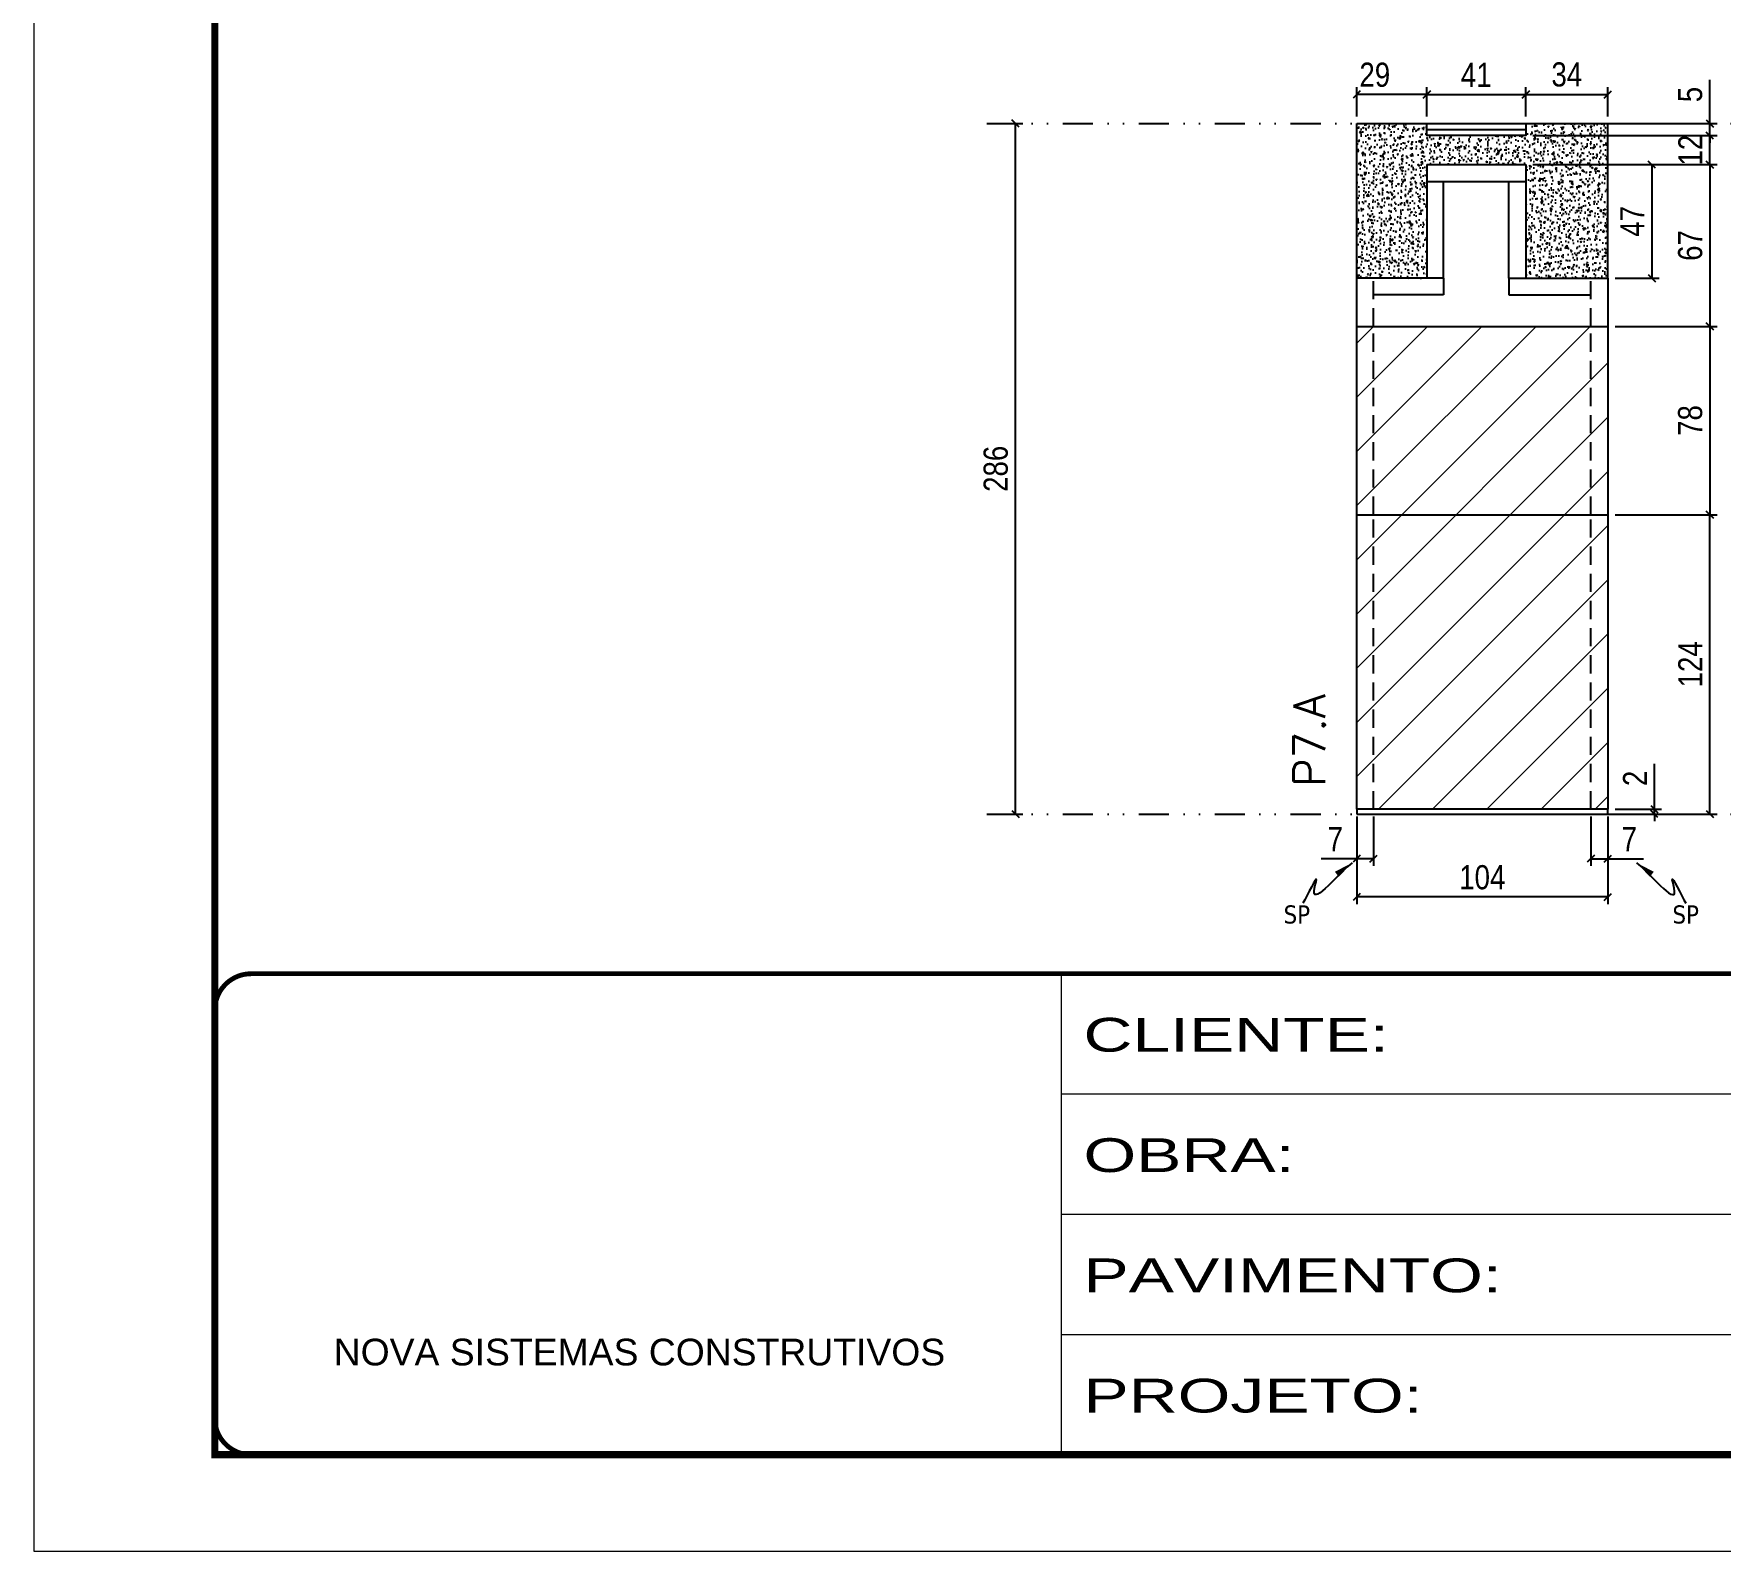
# Model space of a CAD drawing. Extents: x 808 to 7089, y -98 to 17032.
# Drawn here: x 5577 to 6275, y 13685 to 14314 of the extents above; entities that cross this region are included whole.
import ezdxf

# ---------------------------------------------------------------- set-up
doc = ezdxf.new("R2010")
doc.units = 0
for name, pattern in [('CONTINUO', [0]), ('DASHED', [0.75, 0.5, -0.25]), ('DIVIDE2', [0.625, 0.25, -0.125, 0, -0.125, 0, -0.125]), ('HIDDEN', [0.375, 0.25, -0.125])]:
    doc.linetypes.add(name, pattern=pattern)
for name, color, linetype in [('COTA', 241, 'Continuous'), ('Nível', 160, 'Continuous'), ('Painéis', 200, 'Continuous'), ('SARR_2.2x7', 40, 'Continuous'), ('SARR_EDITAR', 141, 'Continuous'), ('Sarrafo de Pressão', 42, 'HIDDEN'), ('texto', 7, 'Continuous')]:
    doc.layers.add(name, color=color, linetype=linetype)
for name, color, linetype, lineweight in [('Folhas', 255, 'Continuous', 9), ('REAPROVEITAMENTO', 251, 'Continuous', 9), ('SARRAFO DE PRESSAO', 251, 'DASHED', 9), ('Texto Seção', 7, 'Continuous', 15)]:
    doc.layers.add(name, color=color, linetype=linetype, lineweight=lineweight)
doc.styles.add('ARIAL', font='arial.ttf')
doc.styles.add('COTA TECNICA', font='techl___.ttf', dxfattribs={"height": 10})
doc.styles.add('COTA TECNICA-50', font='techl___.ttf', dxfattribs={"height": 10})
doc.styles.add('REGUA-120', font='ROMANS.shx', dxfattribs={"height": 15})
doc.styles.get("Standard").update_dxf_attribs({"font": 'arial.ttf'})
doc.styles.add('Tecnologia', font='')
doc.styles.get('Tecnologia').set_extended_font_data('Forgotten Futurist')
doc.dimstyles.new('COTA PAINEL-50', dxfattribs={"dimtxt": 10, "dimasz": 3, "dimexe": 3, "dimexo": 3, "dimgap": 3, "dimtad": 1, "dimdec": 1, "dimzin": 12, "dimdsep": 46, "dimtxsty": 'COTA TECNICA-50', "dimblk1": 'OBLIQUE', "dimblk2": 'OBLIQUE', "dimsah": 1, "dimcen": 0.9, "dimclrd": 4, "dimclre": 4, "dimclrt": 240, "dimadec": 1, "dimazin": 3, "dimtfac": 1, "dimtdec": 1, "dimtmove": 0, "dimatfit": 3, "dimfxl": 1, "dimtolj": 1, "dimtzin": 12, "dimarcsym": 0})
doc.dimstyles.new('PAINEL', dxfattribs={"dimtxt": 10, "dimasz": 3, "dimexe": 3, "dimexo": 3, "dimgap": 3, "dimtad": 1, "dimdec": 1, "dimzin": 12, "dimdsep": 46, "dimtxsty": 'COTA TECNICA', "dimblk1": 'OBLIQUE', "dimblk2": 'OBLIQUE', "dimsah": 1, "dimcen": 0.9, "dimclrd": 4, "dimclre": 4, "dimclrt": 240, "dimadec": 1, "dimazin": 3, "dimtfac": 1, "dimtdec": 1, "dimtmove": 0, "dimatfit": 3, "dimfxl": 1, "dimtolj": 1, "dimtzin": 12, "dimarcsym": 0})
doc.dimstyles.get("Standard").update_dxf_attribs({"dimtxt": 0.18, "dimasz": 0.18, "dimexe": 0.18, "dimexo": 0.0625, "dimgap": 0.09, "dimtad": 0, "dimtih": 1, "dimtoh": 1, "dimdec": 4, "dimzin": 0, "dimdsep": 46, "dimtxsty": 'Standard', "dimcen": 0.09, "dimadec": 0, "dimazin": 0, "dimtfac": 1, "dimtdec": 4, "dimtofl": 0, "dimtmove": 0, "dimatfit": 3, "dimfxl": 1, "dimtolj": 1, "dimtzin": 0, "dimarcsym": 0})

# ---------------------------------------------------------------- blocks, each defined once
blk = doc.blocks.new('9999999999')
at = {"color": 30, "linetype": 'CONTINUO'}
for p, q in [((98564.56, 34230.21), (98564.56, 34429.45)), ((98564.56, 34379.64), (99583.98, 34379.64)), ((98564.56, 34329.83), (99487.98, 34329.83)), ((98564.56, 34280.02), (99487.98, 34280.02))]:
    blk.add_line(p, q, dxfattribs=at)
at = {"color": 30, "linetype": 'CONTINUO', "const_width": 2}
blk.add_lwpolyline([(99583.98, 34230.21), (99583.98, 34414.45, 0.414214), (99568.98, 34429.45), (98228.98, 34429.45, 0.414214), (98213.98, 34414.45), (98213.98, 34245.21, 0.414214), (98228.98, 34230.21), (99583.98, 34230.21)], format="xyb", dxfattribs=at)
at = {"layer": 'Folhas'}
blk.add_lwpolyline([(98138.98, 34190.21), (99623.98, 34190.21), (99623.98, 35240.21), (98138.98, 35240.21)], close=True, dxfattribs=at)
at = {"layer": 'Folhas', "color": 30, "const_width": 3}
blk.add_lwpolyline([(98213.98, 34230.21), (99583.98, 34230.21), (99583.98, 35200.21), (98213.98, 35200.21)], close=True, dxfattribs=at)
at = {"color": 7, "linetype": 'Continuous', "ltscale": 5, "style": 'ARIAL'}
blk.add_text('NOVA SISTEMAS CONSTRUTIVOS', height=11.0592, dxfattribs=at).set_placement((98263.19, 34267.21))
at = {"layer": 'Folhas', "color": 7, "style": 'Tecnologia', "width": 1.5}
for s, p in [('CLIENTE:', (98573.65, 34397.17)), ('OBRA:', (98573.65, 34347.31)), ('PAVIMENTO:', (98573.65, 34297.5)), ('PROJETO:', (98573.65, 34247.69))]:
    blk.add_text(s, height=14, dxfattribs=at).set_placement(p)
blk = doc.blocks.new('_Oblique')
at = {"color": 0, "linetype": 'ByBlock', "lineweight": -2}
blk.add_line((-0.5, -0.5), (0.5, 0.5), dxfattribs=at)
blk = doc.blocks.new('*D1973')
at = {"layer": 'COTA', "color": 4, "lineweight": -2, "transparency": 16777216}
for p, q in [((5974.34, 14276.74), (5986.19, 14276.74)), ((5983.19, 13990.74), (5983.19, 14276.74)), ((5974.34, 13990.74), (5986.19, 13990.74))]:
    blk.add_line(p, q, dxfattribs=at)
at = {"layer": 'Defpoints', "color": 0, "transparency": 16777216}
for p in [(5971.34, 14276.74), (5983.19, 14276.74), (5971.34, 13990.74)]:
    blk.add_point(p, dxfattribs=at)
at = {"layer": 'COTA', "color": 4, "lineweight": -2, "transparency": 16777216, "xscale": 3, "yscale": 3, "zscale": 3}
for p, rotation in [((5983.19, 14276.74), 90), ((5983.19, 13990.74), 270)]:
    blk.add_blockref('_Oblique', p, dxfattribs=dict(at, rotation=rotation))
at = {"layer": 'COTA', "color": 240, "transparency": 16777216, "insert": (5975.06, 14133.74), "char_height": 10, "attachment_point": 5, "rotation": 90, "style": 'COTA TECNICA-50'}
blk.add_mtext('\\A1;286', dxfattribs=at)
blk = doc.blocks.new('*D1253')
at = {"layer": 'COTA', "color": 4, "lineweight": -2, "transparency": 16777216}
for p, q in [((6124.48, 13989.74), (6124.48, 13953.38)), ((6228.48, 13989.74), (6228.48, 13953.38)), ((6228.48, 13956.38), (6124.48, 13956.38))]:
    blk.add_line(p, q, dxfattribs=at)
at = {"layer": 'Defpoints', "color": 0, "transparency": 16777216}
for p in [(6124.48, 13992.74), (6228.48, 13992.74), (6124.48, 13956.38)]:
    blk.add_point(p, dxfattribs=at)
at = {"layer": 'COTA', "color": 4, "lineweight": -2, "transparency": 16777216, "xscale": 3, "yscale": 3, "zscale": 3, "rotation": 180}
blk.add_blockref('_Oblique', (6124.48, 13956.38), dxfattribs=at)
at = {"layer": 'COTA', "color": 4, "lineweight": -2, "transparency": 16777216, "xscale": 3, "yscale": 3, "zscale": 3}
blk.add_blockref('_Oblique', (6228.48, 13956.38), dxfattribs=at)
at = {"layer": 'COTA', "color": 240, "transparency": 16777216, "insert": (6176.48, 13964.48), "char_height": 10, "attachment_point": 5, "style": 'COTA TECNICA'}
blk.add_mtext('\\A1;104', dxfattribs=at)
blk = doc.blocks.new('*D1254')
at = {"layer": 'COTA', "color": 4, "lineweight": -2, "transparency": 16777216}
for p, q in [((6221.48, 13989.74), (6221.48, 13969.23)), ((6228.48, 13987.74), (6228.48, 13969.23)), ((6221.48, 13972.23), (6228.48, 13972.23)), ((6228.48, 13972.23), (6243.21, 13972.23))]:
    blk.add_line(p, q, dxfattribs=at)
at = {"layer": 'Defpoints', "color": 0, "transparency": 16777216}
for p in [(6221.48, 13992.74), (6228.48, 13990.74), (6228.48, 13972.23)]:
    blk.add_point(p, dxfattribs=at)
at = {"layer": 'COTA', "color": 4, "lineweight": -2, "transparency": 16777216, "xscale": 3, "yscale": 3, "zscale": 3, "rotation": 180}
blk.add_blockref('_Oblique', (6221.48, 13972.23), dxfattribs=at)
at = {"layer": 'COTA', "color": 4, "lineweight": -2, "transparency": 16777216, "xscale": 3, "yscale": 3, "zscale": 3}
blk.add_blockref('_Oblique', (6228.48, 13972.23), dxfattribs=at)
at = {"layer": 'COTA', "color": 240, "transparency": 16777216, "insert": (6237.34, 13980.3), "char_height": 10, "attachment_point": 5, "style": 'COTA TECNICA-50'}
blk.add_mtext('\\A1;7', dxfattribs=at)
blk = doc.blocks.new('*D1255')
at = {"layer": 'COTA', "color": 4, "lineweight": -2, "transparency": 16777216}
for p, q in [((6131.48, 13989.74), (6131.48, 13969.23)), ((6124.48, 13987.74), (6124.48, 13969.23)), ((6124.48, 13972.23), (6109.75, 13972.23)), ((6131.48, 13972.23), (6124.48, 13972.23))]:
    blk.add_line(p, q, dxfattribs=at)
at = {"layer": 'Defpoints', "color": 0, "transparency": 16777216}
for p in [(6124.48, 13990.74), (6131.48, 13992.74), (6124.48, 13972.23)]:
    blk.add_point(p, dxfattribs=at)
at = {"layer": 'COTA', "color": 4, "lineweight": -2, "transparency": 16777216, "xscale": 3, "yscale": 3, "zscale": 3, "rotation": 180}
blk.add_blockref('_Oblique', (6124.48, 13972.23), dxfattribs=at)
at = {"layer": 'COTA', "color": 4, "lineweight": -2, "transparency": 16777216, "xscale": 3, "yscale": 3, "zscale": 3}
blk.add_blockref('_Oblique', (6131.48, 13972.23), dxfattribs=at)
at = {"layer": 'COTA', "color": 240, "transparency": 16777216, "insert": (6115.61, 13980.3), "char_height": 10, "attachment_point": 5, "style": 'COTA TECNICA-50'}
blk.add_mtext('\\A1;7', dxfattribs=at)
blk = doc.blocks.new('*D1256')
at = {"layer": 'COTA', "color": 4, "linetype": 'ByBlock', "lineweight": -2, "transparency": 16777216}
for p, q in [((6231.48, 14114.74), (6273.71, 14114.74)), ((6270.71, 13990.74), (6270.71, 14114.74)), ((6231.48, 13990.74), (6273.71, 13990.74))]:
    blk.add_line(p, q, dxfattribs=at)
at = {"layer": 'Defpoints', "color": 0, "linetype": 'ByBlock', "transparency": 16777216}
for p in [(6228.48, 14114.74), (6270.71, 14114.74), (6228.48, 13990.74)]:
    blk.add_point(p, dxfattribs=at)
at = {"layer": 'COTA', "color": 4, "linetype": 'ByBlock', "lineweight": -2, "transparency": 16777216, "xscale": 3, "yscale": 3, "zscale": 3}
for p, rotation in [((6270.71, 14114.74), 90), ((6270.71, 13990.74), 270)]:
    blk.add_blockref('_Oblique', p, dxfattribs=dict(at, rotation=rotation))
at = {"layer": 'COTA', "color": 240, "linetype": 'ByBlock', "transparency": 16777216, "insert": (6262.64, 14052.74), "char_height": 10, "attachment_point": 5, "rotation": 90, "style": 'COTA TECNICA'}
blk.add_mtext('\\A1;124', dxfattribs=at)
blk = doc.blocks.new('*D1257')
at = {"layer": 'COTA', "color": 4, "lineweight": -2, "transparency": 16777216}
for p, q in [((6247.74, 13992.74), (6247.74, 14011.54)), ((6231.48, 13992.74), (6250.74, 13992.74)), ((6231.48, 13990.74), (6250.74, 13990.74)), ((6247.74, 13990.74), (6247.74, 13992.74)), ((6247.74, 13990.74), (6247.74, 13987.74))]:
    blk.add_line(p, q, dxfattribs=at)
at = {"layer": 'Defpoints', "color": 0, "transparency": 16777216}
for p in [(6228.48, 13992.74), (6228.48, 13990.74), (6247.74, 13990.74)]:
    blk.add_point(p, dxfattribs=at)
at = {"layer": 'COTA', "color": 4, "lineweight": -2, "transparency": 16777216, "xscale": 3, "yscale": 3, "zscale": 3}
for p, rotation in [((6247.74, 13992.74), 270), ((6247.74, 13990.74), 90)]:
    blk.add_blockref('_Oblique', p, dxfattribs=dict(at, rotation=rotation))
at = {"layer": 'COTA', "color": 240, "transparency": 16777216, "insert": (6239.74, 14005.49), "char_height": 10, "attachment_point": 5, "rotation": 90, "style": 'COTA TECNICA-50'}
blk.add_mtext('\\A1;2', dxfattribs=at)
blk = doc.blocks.new('*D1258')
at = {"layer": 'COTA', "color": 4, "linetype": 'ByBlock', "lineweight": -2, "transparency": 16777216}
for p, q in [((6231.48, 14114.74), (6273.71, 14114.74)), ((6270.71, 13990.74), (6270.71, 14114.74)), ((6231.48, 13990.74), (6273.71, 13990.74))]:
    blk.add_line(p, q, dxfattribs=at)
at = {"layer": 'Defpoints', "color": 0, "linetype": 'ByBlock', "transparency": 16777216}
for p in [(6228.48, 14114.74), (6270.71, 14114.74), (6228.48, 13990.74)]:
    blk.add_point(p, dxfattribs=at)
at = {"layer": 'COTA', "color": 4, "linetype": 'ByBlock', "lineweight": -2, "transparency": 16777216, "xscale": 3, "yscale": 3, "zscale": 3}
for p, rotation in [((6270.71, 14114.74), 90), ((6270.71, 13990.74), 270)]:
    blk.add_blockref('_Oblique', p, dxfattribs=dict(at, rotation=rotation))
at = {"layer": 'COTA', "color": 240, "linetype": 'ByBlock', "transparency": 16777216, "insert": (6262.64, 14052.74), "char_height": 10, "attachment_point": 5, "rotation": 90, "style": 'COTA TECNICA'}
blk.add_mtext('\\A1;124', dxfattribs=at)
blk = doc.blocks.new('*D1259')
at = {"layer": 'COTA', "color": 4, "lineweight": -2, "transparency": 16777216}
for p, q in [((6194.48, 14279.74), (6194.48, 14291.83)), ((6194.48, 14288.83), (6228.48, 14288.83)), ((6228.48, 14279.74), (6228.48, 14291.83))]:
    blk.add_line(p, q, dxfattribs=at)
at = {"layer": 'Defpoints', "color": 0, "transparency": 16777216}
for p in [(6228.48, 14288.83), (6194.48, 14276.74), (6228.48, 14276.74)]:
    blk.add_point(p, dxfattribs=at)
at = {"layer": 'COTA', "color": 4, "lineweight": -2, "transparency": 16777216, "xscale": 3, "yscale": 3, "zscale": 3, "rotation": 180}
blk.add_blockref('_Oblique', (6194.48, 14288.83), dxfattribs=at)
at = {"layer": 'COTA', "color": 4, "lineweight": -2, "transparency": 16777216, "xscale": 3, "yscale": 3, "zscale": 3}
blk.add_blockref('_Oblique', (6228.48, 14288.83), dxfattribs=at)
at = {"layer": 'COTA', "color": 240, "transparency": 16777216, "insert": (6211.48, 14297.05), "char_height": 10, "attachment_point": 5, "style": 'COTA TECNICA-50'}
blk.add_mtext('\\A1;34', dxfattribs=at)
blk = doc.blocks.new('*D1260')
at = {"layer": 'COTA', "color": 4, "lineweight": -2, "transparency": 16777216}
for p, q in [((6197.48, 14259.74), (6273.71, 14259.74)), ((6270.71, 14259.74), (6270.71, 14192.74)), ((6231.48, 14192.74), (6273.71, 14192.74))]:
    blk.add_line(p, q, dxfattribs=at)
at = {"layer": 'Defpoints', "color": 0, "transparency": 16777216}
for p in [(6194.48, 14259.74), (6228.48, 14192.74), (6270.71, 14192.74)]:
    blk.add_point(p, dxfattribs=at)
at = {"layer": 'COTA', "color": 4, "lineweight": -2, "transparency": 16777216, "xscale": 3, "yscale": 3, "zscale": 3}
for p, rotation in [((6270.71, 14259.74), 90), ((6270.71, 14192.74), 270)]:
    blk.add_blockref('_Oblique', p, dxfattribs=dict(at, rotation=rotation))
at = {"layer": 'COTA', "color": 240, "transparency": 16777216, "insert": (6262.61, 14226.24), "char_height": 10, "attachment_point": 5, "rotation": 90, "style": 'COTA TECNICA'}
blk.add_mtext('\\A1;67', dxfattribs=at)
blk = doc.blocks.new('*D1977')
at = {"layer": 'COTA', "color": 4, "lineweight": -2, "transparency": 16777216}
for p, q in [((6231.48, 14192.74), (6273.71, 14192.74)), ((6270.71, 14192.74), (6270.71, 14114.74)), ((6231.48, 14114.74), (6273.71, 14114.74))]:
    blk.add_line(p, q, dxfattribs=at)
at = {"layer": 'Defpoints', "color": 0, "transparency": 16777216}
for p in [(6228.48, 14192.74), (6228.48, 14114.74), (6270.71, 14114.74)]:
    blk.add_point(p, dxfattribs=at)
at = {"layer": 'COTA', "color": 4, "lineweight": -2, "transparency": 16777216, "xscale": 3, "yscale": 3, "zscale": 3}
for p, rotation in [((6270.71, 14192.74), 90), ((6270.71, 14114.74), 270)]:
    blk.add_blockref('_Oblique', p, dxfattribs=dict(at, rotation=rotation))
at = {"layer": 'COTA', "color": 240, "transparency": 16777216, "insert": (6262.61, 14153.74), "char_height": 10, "attachment_point": 5, "rotation": 90, "style": 'COTA TECNICA'}
blk.add_mtext('\\A1;78', dxfattribs=at)
blk = doc.blocks.new('*D1978')
at = {"layer": 'COTA', "color": 4, "lineweight": -2, "transparency": 16777216}
for p, q in [((6197.48, 14259.74), (6249.66, 14259.74)), ((6246.66, 14259.74), (6246.66, 14212.74)), ((6231.48, 14212.74), (6249.66, 14212.74))]:
    blk.add_line(p, q, dxfattribs=at)
at = {"layer": 'Defpoints', "color": 0, "transparency": 16777216}
for p in [(6194.48, 14259.74), (6228.48, 14212.74), (6246.66, 14212.74)]:
    blk.add_point(p, dxfattribs=at)
at = {"layer": 'COTA', "color": 4, "lineweight": -2, "transparency": 16777216, "xscale": 3, "yscale": 3, "zscale": 3}
for p, rotation in [((6246.66, 14259.74), 90), ((6246.66, 14212.74), 270)]:
    blk.add_blockref('_Oblique', p, dxfattribs=dict(at, rotation=rotation))
at = {"layer": 'COTA', "color": 240, "transparency": 16777216, "insert": (6238.58, 14236.24), "char_height": 10, "attachment_point": 5, "rotation": 90, "style": 'COTA TECNICA'}
blk.add_mtext('\\A1;47', dxfattribs=at)
blk = doc.blocks.new('*D1261')
at = {"layer": 'COTA', "color": 4, "lineweight": -2, "transparency": 16777216}
for p, q in [((6124.48, 14279.74), (6124.48, 14291.83)), ((6153.48, 14288.83), (6124.48, 14288.83)), ((6153.48, 14279.74), (6153.48, 14291.83))]:
    blk.add_line(p, q, dxfattribs=at)
at = {"layer": 'Defpoints', "color": 0, "transparency": 16777216}
for p in [(6124.48, 14288.83), (6124.48, 14276.74), (6153.48, 14276.74)]:
    blk.add_point(p, dxfattribs=at)
at = {"layer": 'COTA', "color": 4, "lineweight": -2, "transparency": 16777216, "xscale": 3, "yscale": 3, "zscale": 3, "rotation": 180}
blk.add_blockref('_Oblique', (6124.48, 14288.83), dxfattribs=at)
at = {"layer": 'COTA', "color": 4, "lineweight": -2, "transparency": 16777216, "xscale": 3, "yscale": 3, "zscale": 3}
blk.add_blockref('_Oblique', (6153.48, 14288.83), dxfattribs=at)
at = {"layer": 'COTA', "color": 240, "transparency": 16777216, "insert": (6131.98, 14296.92), "char_height": 10, "attachment_point": 5, "style": 'COTA TECNICA'}
blk.add_mtext('\\A1;29', dxfattribs=at)
blk = doc.blocks.new('*D1979')
at = {"layer": 'COTA', "color": 4, "lineweight": -2, "transparency": 16777216}
for p, q in [((6197.48, 14271.74), (6273.71, 14271.74)), ((6270.71, 14259.74), (6270.71, 14271.74)), ((6197.48, 14259.74), (6273.71, 14259.74))]:
    blk.add_line(p, q, dxfattribs=at)
at = {"layer": 'Defpoints', "color": 0, "transparency": 16777216}
for p in [(6194.48, 14271.74), (6270.71, 14271.74), (6194.48, 14259.74)]:
    blk.add_point(p, dxfattribs=at)
at = {"layer": 'COTA', "color": 4, "lineweight": -2, "transparency": 16777216, "xscale": 3, "yscale": 3, "zscale": 3}
for p, rotation in [((6270.71, 14271.74), 90), ((6270.71, 14259.74), 270)]:
    blk.add_blockref('_Oblique', p, dxfattribs=dict(at, rotation=rotation))
at = {"layer": 'COTA', "color": 240, "transparency": 16777216, "insert": (6262.65, 14265.74), "char_height": 10, "attachment_point": 5, "rotation": 90, "style": 'COTA TECNICA'}
blk.add_mtext('\\A1;12', dxfattribs=at)
blk = doc.blocks.new('*D1980')
at = {"layer": 'COTA', "color": 4, "lineweight": -2, "transparency": 16777216}
for p, q in [((6270.71, 14276.74), (6270.71, 14294.84)), ((6197.48, 14276.74), (6273.71, 14276.74)), ((6270.71, 14271.74), (6270.71, 14276.74)), ((6197.48, 14271.74), (6273.71, 14271.74)), ((6270.71, 14271.74), (6270.71, 14268.74))]:
    blk.add_line(p, q, dxfattribs=at)
at = {"layer": 'Defpoints', "color": 0, "transparency": 16777216}
for p in [(6194.48, 14276.74), (6270.71, 14276.74), (6194.48, 14271.74)]:
    blk.add_point(p, dxfattribs=at)
at = {"layer": 'COTA', "color": 4, "lineweight": -2, "transparency": 16777216, "xscale": 3, "yscale": 3, "zscale": 3}
for p, rotation in [((6270.71, 14276.74), 270), ((6270.71, 14271.74), 90)]:
    blk.add_blockref('_Oblique', p, dxfattribs=dict(at, rotation=rotation))
at = {"layer": 'COTA', "color": 240, "transparency": 16777216, "insert": (6262.6, 14288.79), "char_height": 10, "attachment_point": 5, "rotation": 90, "style": 'COTA TECNICA'}
blk.add_mtext('\\A1;5', dxfattribs=at)
blk = doc.blocks.new('*D1981')
at = {"layer": 'COTA', "color": 4, "lineweight": -2, "transparency": 16777216}
for p, q in [((6153.48, 14279.74), (6153.48, 14291.83)), ((6153.48, 14288.83), (6194.48, 14288.83)), ((6194.48, 14279.74), (6194.48, 14291.83))]:
    blk.add_line(p, q, dxfattribs=at)
at = {"layer": 'Defpoints', "color": 0, "transparency": 16777216}
for p in [(6194.48, 14288.83), (6153.48, 14276.74), (6194.48, 14276.74)]:
    blk.add_point(p, dxfattribs=at)
at = {"layer": 'COTA', "color": 4, "lineweight": -2, "transparency": 16777216, "xscale": 3, "yscale": 3, "zscale": 3, "rotation": 180}
blk.add_blockref('_Oblique', (6153.48, 14288.83), dxfattribs=at)
at = {"layer": 'COTA', "color": 4, "lineweight": -2, "transparency": 16777216, "xscale": 3, "yscale": 3, "zscale": 3}
blk.add_blockref('_Oblique', (6194.48, 14288.83), dxfattribs=at)
at = {"layer": 'COTA', "color": 240, "transparency": 16777216, "insert": (6173.98, 14296.91), "char_height": 10, "attachment_point": 5, "style": 'COTA TECNICA'}
blk.add_mtext('\\A1;41', dxfattribs=at)

msp = doc.modelspace()

# ---------------------------------------------------------------- hatches: boundary and pattern name
at = {"layer": 'COTA', "linetype": 'ByBlock'}
h = msp.add_hatch(dxfattribs=at)
h.set_pattern_fill('AR-CONC', color=256, scale=0.03)
h.set_pattern_definition([(50, (-2308.61, 10164.7484), (5.46554, -0.4781726), [0.5715, -6.2865]), (355, (-2308.61, 10164.7484), (-1.0573026, 5.7317054), [0.4572, -5.0292175]), (100.451445, (-2308.1547, 10164.7086), (4.4082374, 5.2535326), [0.4857003, -5.3427073]), (46.1842, (-2308.61, 10166.2724), (8.132371, -1.26127), [0.85725, -9.42975]), (96.63556, (-2307.9324, 10166.167), (7.122124, 7.422784), [0.728551, -8.014068]), (351.18415, (-2308.61, 10166.272), (7.122124, 7.422784), [0.685799, -7.543792]), (21, (-2307.848, 10165.8914), (4.5484317, -3.067956), [0.5715, -6.2865]), (326, (-2307.848, 10165.8914), (1.854061, 5.525639), [0.4572, -5.0292]), (71.451445, (-2307.469, 10165.636), (6.4024926, 2.457683), [0.4857003, -5.342698]), (37.5, (-2308.6101, 10164.7484), (0.0926581, 2.53665117), [0, -4.96824, 0, -5.1054, 0, -5.04825]), (7.5, (-2308.61, 10164.7484), (2.0045899, 3.00541724), [0, -2.91084, 0, -4.85394, 0, -1.92405]), (327.5, (-2310.3094, 10164.7484), (4.06771786, -0.1718623), [0, -1.905, 0, -5.9436, 0, -7.8867]), (317.5, (-2311.0714, 10164.7484), (4.4438754, 0.7627947), [0, -2.4765, 0, -3.94716, 0, -5.6007])])
h.paths.add_polyline_path([(6153.48, 14271.74), (6153.48, 14276.74), (6124.48, 14276.74), (6124.48, 14212.74), (6153.48, 14212.74), (6153.48, 14259.74), (6194.48, 14259.74), (6194.48, 14212.74), (6228.48, 14212.74), (6228.48, 14276.74), (6194.48, 14276.74), (6194.48, 14271.74)])
at = {"layer": 'REAPROVEITAMENTO', "linetype": 'ByBlock'}
h = msp.add_hatch(dxfattribs=at)
h.set_pattern_fill('ANSI31', color=256, scale=5, style=2)
h.set_pattern_definition([(45, (2552.302, 5068.338), (-11.22532, 11.22532), [])])
h.paths.add_polyline_path([(6228.48, 14192.74), (6124.48, 14192.74), (6124.48, 13992.74), (6228.48, 13992.74)])

# ---------------------------------------------------------------- linework, layer by layer
at = {"layer": 'COTA', "linetype": 'ByBlock'}
for p, q in [((6124.48, 14276.74), (6124.48, 14276.74)), ((6124.48, 14212.74), (6124.48, 14276.74)), ((6124.48, 14276.74), (6153.48, 14276.74)), ((6194.48, 14276.74), (6228.48, 14276.74)), ((6228.48, 14212.74), (6228.48, 14276.74)), ((6124.48, 14212.74), (6124.48, 14212.74))]:
    msp.add_line(p, q, dxfattribs=at)
at = {"layer": 'Nível', "color": 4, "linetype": 'DIVIDE2', "ltscale": 50}
for p, q in [((5971.34, 14276.74), (7021.67, 14276.74)), ((5971.34, 13990.74), (7021.67, 13990.74))]:
    msp.add_line(p, q, dxfattribs=at)
at = {"layer": 'Painéis'}
for p, q in [((6153.48, 14259.74), (6194.48, 14259.74)), ((6153.48, 14259.74), (6153.48, 14212.74)), ((6194.48, 14259.74), (6194.48, 14212.74)), ((6124.48, 14114.74), (6124.48, 14212.74)), ((6153.48, 14212.74), (6124.48, 14212.74)), ((6194.48, 14212.74), (6228.48, 14212.74)), ((6228.48, 14212.74), (6228.48, 14114.74)), ((6124.48, 14192.74), (6228.48, 14192.74))]:
    msp.add_line(p, q, dxfattribs=at)
for points in [[(6153.48, 14276.74), (6194.48, 14276.74), (6194.48, 14271.74), (6153.48, 14271.74)], [(6124.48, 14114.74), (6228.48, 14114.74), (6228.48, 13992.74), (6124.48, 13992.74)], [(6124.48, 13990.74), (6228.48, 13990.74), (6228.48, 13992.74), (6124.48, 13992.74)]]:
    msp.add_lwpolyline(points, close=True, dxfattribs=at)
at = {"layer": 'SARR_2.2x7'}
for p, q in [((6153.48, 14252.74), (6194.48, 14252.74)), ((6160.48, 14212.74), (6160.48, 14252.74)), ((6187.48, 14212.74), (6187.48, 14252.74)), ((6160.48, 14212.74), (6153.48, 14212.74)), ((6160.48, 14212.74), (6160.48, 14205.74)), ((6187.48, 14212.74), (6194.48, 14212.74)), ((6187.48, 14212.74), (6187.48, 14205.74)), ((6160.48, 14205.74), (6131.48, 14205.74)), ((6187.48, 14205.74), (6221.48, 14205.74))]:
    msp.add_line(p, q, dxfattribs=at)
at = {"layer": 'SARR_EDITAR', "linetype": 'Continuous'}
msp.add_line((6153.48, 14274.24), (6194.48, 14274.24), dxfattribs=at)
at = {"layer": 'Sarrafo de Pressão', "ltscale": 30}
for p, q in [((6131.48, 14192.74), (6131.48, 14212.74)), ((6221.48, 14192.74), (6221.48, 14212.74)), ((6131.48, 14114.74), (6131.48, 14192.74)), ((6221.48, 14114.74), (6221.48, 14192.74)), ((6131.48, 13992.74), (6131.48, 14114.74)), ((6221.48, 13992.74), (6221.48, 14114.74))]:
    msp.add_line(p, q, dxfattribs=at)

# ---------------------------------------------------------------- block references
at = {"layer": 'SARRAFO DE PRESSAO', "color": 6, "linetype": 'ByBlock'}
msp.add_blockref('9999999999', (-92562.31, -20504.88), dxfattribs=at)

# ---------------------------------------------------------------- texts
at = {"layer": 'texto', "color": 0, "char_height": 7.5, "attachment_point": 5}
for insert in [(6099.7, 13949.06), (6260.72, 13949.06)]:
    msp.add_mtext('{\\fTahoma|b0|i0|c0|p34;\\C4;SP}', dxfattribs=dict(at, insert=insert))
at = {"layer": 'Texto Seção', "insert": (6111.38, 14001.99), "char_height": 13, "width": 285.3299, "attachment_point": 7, "rotation": 90, "style": 'REGUA-120'}
msp.add_mtext('P7.A', dxfattribs=at)

# ---------------------------------------------------------------- dimensions: what is measured, and where the dimension line sits
at = {"layer": 'COTA'}
dim = msp.add_linear_dim(base=(6124.48, 14288.83), p1=(6153.48, 14276.74), p2=(6124.48, 14276.74), dimstyle='PAINEL', dxfattribs=at)
dim.commit()
dim.dimension.update_dxf_attribs({"geometry": '*D1261', "text_midpoint": (6131.98, 14288.83), "dimtype": 160})
for base, p1, p2, dimstyle, picture, middle in [((6194.48, 14288.83), (6153.48, 14276.74), (6194.48, 14276.74), 'PAINEL', '*D1981', (6173.98, 14296.91)), ((6228.48, 14288.83), (6194.48, 14276.74), (6228.48, 14276.74), 'COTA PAINEL-50', '*D1259', (6211.48, 14297.05)), ((6228.48, 13972.23), (6221.48, 13992.74), (6228.48, 13990.74), 'COTA PAINEL-50', '*D1254', (6237.34, 13980.3))]:
    dim = msp.add_linear_dim(base=base, p1=p1, p2=p2, dimstyle=dimstyle, dxfattribs=at)
    dim.commit()
    dim.dimension.update_dxf_attribs({"geometry": picture, "text_midpoint": middle})
for base, p1, p2, angle, dimstyle, picture, middle in [((6270.71, 14276.74), (6194.48, 14271.74), (6194.48, 14276.74), 90, 'PAINEL', '*D1980', (6262.6, 14288.79)), ((5983.19, 14276.74), (5971.34, 13990.74), (5971.34, 14276.74), 90, 'COTA PAINEL-50', '*D1973', (5975.06, 14133.74)), ((6270.71, 14192.74), (6194.48, 14259.74), (6228.48, 14192.74), 90, 'PAINEL', '*D1260', (6262.61, 14226.24)), ((6246.66, 14212.74), (6194.48, 14259.74), (6228.48, 14212.74), 90, 'PAINEL', '*D1978', (6238.58, 14236.24)), ((6270.71, 14114.74), (6228.48, 14192.74), (6228.48, 14114.74), 90, 'PAINEL', '*D1977', (6262.61, 14153.74)), ((6124.48, 13972.23), (6131.48, 13992.74), (6124.48, 13990.74), 180, 'COTA PAINEL-50', '*D1255', (6115.61, 13980.3))]:
    dim = msp.add_linear_dim(base=base, p1=p1, p2=p2, angle=angle, dimstyle=dimstyle, dxfattribs=at)
    dim.commit()
    dim.dimension.update_dxf_attribs({"geometry": picture, "text_midpoint": middle})
for base, p1, p2, dimstyle, picture, middle in [((6270.71, 14271.74), (6194.48, 14259.74), (6194.48, 14271.74), 'PAINEL', '*D1979', (6270.71, 14265.74)), ((6247.74, 13990.74), (6228.48, 13992.74), (6228.48, 13990.74), 'COTA PAINEL-50', '*D1257', (6247.74, 14005.49))]:
    dim = msp.add_linear_dim(base=base, p1=p1, p2=p2, angle=90, dimstyle=dimstyle, dxfattribs=at)
    dim.commit()
    dim.dimension.update_dxf_attribs({"geometry": picture, "text_midpoint": middle, "dimtype": 160})
at = {"layer": 'COTA', "linetype": 'ByBlock'}
for picture in ['*D1256', '*D1258']:
    dim = msp.add_aligned_dim(p1=(6228.48, 13990.74), p2=(6228.48, 14114.74), distance=-42.23, dimstyle='PAINEL', dxfattribs=at)
    dim.commit()
    dim.dimension.update_dxf_attribs({"geometry": picture, "text_midpoint": (6262.64, 14052.74)})
at = {"layer": 'COTA'}
dim = msp.add_linear_dim(base=(6124.48, 13956.38), p1=(6228.48, 13992.74), p2=(6124.48, 13992.74), angle=180, dimstyle='PAINEL', override={"dimarcsym": 2}, dxfattribs=at)
dim.commit()
dim.dimension.update_dxf_attribs({"geometry": '*D1253', "text_midpoint": (6176.48, 13964.48)})

# ---------------------------------------------------------------- leaders
at = {"layer": 'COTA', "path_type": 1}
for points in [[(6122.65, 13970.56), (6106.86, 13958.72), (6107.79, 13963.53), (6102.24, 13953.75)], [(6240.31, 13970.56), (6256.09, 13958.72), (6255.17, 13963.53), (6260.72, 13953.75)]]:
    msp.add_leader(points, dimstyle='Standard', override={"dimasz": 8}, dxfattribs=at)

doc.saveas('drawing.dxf')
